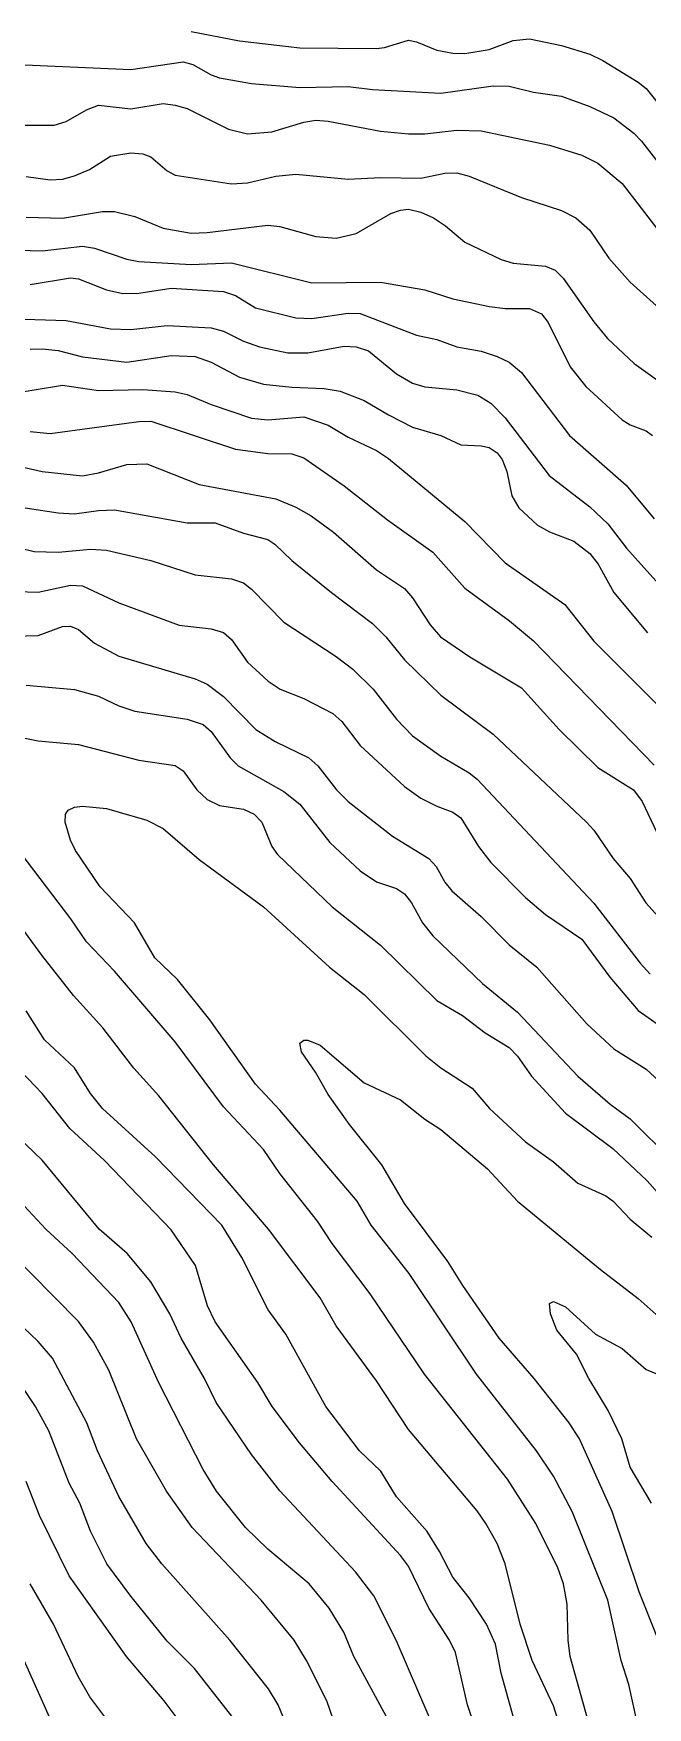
# Model space of a CAD drawing. Extents: x 474277 to 475042, y 254928 to 255625.
# Drawn here: x 474659.84 to 474671.54, y 255528.38 to 255560.23 of the extents above; entities that cross this region are included whole.
import ezdxf

# ---------------------------------------------------------------- set-up
doc = ezdxf.new("R2010")
doc.units = 0
doc.header["$MEASUREMENT"] = 0
doc.layers.add('BaseMapV2_DTM_export_MonNov09090547073261 — entities', color=1, linetype='CONTINUOUS')

msp = doc.modelspace()

# ---------------------------------------------------------------- linework, layer by layer
at = {"layer": 'BaseMapV2_DTM_export_MonNov09090547073261 — entities', "color": 15, "linetype": 'Continuous', "true_color": 0xb7484b}
for points in [[(474662.848, 255560.268, 95.75), (474663.768, 255560.093, 95.75), (474664.919, 255559.96, 95.75), (474666.375, 255559.946, 95.75), (474666.529, 255559.966, 95.75), (474666.989, 255560.107, 95.75), (474667.142, 255560.075, 95.75), (474667.526, 255559.917, 95.75), (474667.832, 255559.858, 95.75), (474668.062, 255559.852, 95.75), (474668.522, 255559.927, 95.75), (474668.982, 255560.101, 95.75), (474669.289, 255560.131, 95.75), (474669.902, 255560.002, 95.75), (474670.439, 255559.835, 95.75), (474670.686, 255559.717, 95.75), (474671.359, 255559.307, 95.75), (474671.513, 255559.184, 95.75), (474672.586, 255557.844, 95.75)], [(474659.398, 255559.645, 96), (474661.698, 255559.549, 96), (474662.695, 255559.69, 96), (474662.883, 255559.641, 96), (474663.232, 255559.443, 96), (474663.385, 255559.389, 96), (474663.998, 255559.277, 96), (474664.919, 255559.205, 96), (474665.839, 255559.222, 96), (474666.299, 255559.169, 96), (474667.602, 255559.099, 96), (474668.599, 255559.233, 96), (474668.906, 255559.231, 96), (474669.366, 255559.113, 96), (474669.902, 255559.041, 96), (474670.439, 255558.843, 96), (474670.899, 255558.626, 96), (474671.275, 255558.337, 96), (474671.425, 255558.184, 96), (474672.509, 255556.789, 96)], [(474659.551, 255558.489, 96.25), (474660.241, 255558.489, 96.25), (474660.471, 255558.557, 96.25), (474660.855, 255558.78, 96.25), (474661.085, 255558.868, 96.25), (474661.698, 255558.801, 96.25), (474662.312, 255558.898, 96.25), (474662.542, 255558.871, 96.25), (474662.772, 255558.802, 96.25), (474663.557, 255558.414, 96.25), (474663.922, 255558.323, 96.25), (474664.382, 255558.359, 96.25), (474664.995, 255558.546, 96.25), (474665.225, 255558.582, 96.25), (474665.455, 255558.565, 96.25), (474666.452, 255558.375, 96.25), (474666.989, 255558.324, 96.25), (474667.295, 255558.325, 96.25), (474667.909, 255558.392, 96.25), (474668.369, 255558.381, 96.25), (474669.672, 255558.106, 96.25), (474670.286, 255557.916, 96.25), (474670.593, 255557.763, 96.25), (474671.053, 255557.377, 96.25), (474671.967, 255556.19, 96.25)], [(474659.705, 255557.511, 96.5), (474660.165, 255557.45, 96.5), (474660.395, 255557.46, 96.5), (474660.625, 255557.522, 96.5), (474660.914, 255557.647, 96.5), (474661.315, 255557.899, 96.5), (474661.698, 255557.962, 96.5), (474661.928, 255557.942, 96.5), (474662.082, 255557.888, 96.5), (474662.388, 255557.618, 96.5), (474662.542, 255557.536, 96.5), (474663.615, 255557.368, 96.5), (474663.922, 255557.392, 96.5), (474664.458, 255557.517, 96.5), (474664.842, 255557.553, 96.5), (474665.839, 255557.46, 96.5), (474666.452, 255557.49, 96.5), (474667.219, 255557.476, 96.5), (474667.679, 255557.577, 96.5), (474667.909, 255557.583, 96.5), (474668.139, 255557.515, 96.5), (474669.136, 255557.111, 96.5), (474669.902, 255556.862, 96.5), (474670.172, 255556.727, 96.5), (474670.439, 255556.491, 96.5), (474670.801, 255555.96, 96.5), (474671.206, 255555.501, 96.5), (474672.15, 255554.657, 96.5)], [(474659.705, 255556.736, 96.75), (474660.395, 255556.715, 96.75), (474661.161, 255556.843, 96.75), (474661.391, 255556.844, 96.75), (474661.775, 255556.749, 96.75), (474662.312, 255556.528, 96.75), (474662.848, 255556.435, 96.75), (474663.155, 255556.446, 96.75), (474664.305, 255556.586, 96.75), (474664.535, 255556.559, 96.75), (474665.225, 255556.372, 96.75), (474665.609, 255556.338, 96.75), (474665.992, 255556.429, 96.75), (474666.653, 255556.804, 96.75), (474666.835, 255556.871, 96.75), (474666.989, 255556.887, 96.75), (474667.219, 255556.835, 96.75), (474667.462, 255556.727, 96.75), (474667.692, 255556.574, 96.75), (474668.062, 255556.261, 96.75), (474668.752, 255555.93, 96.75), (474668.982, 255555.861, 96.75), (474669.596, 255555.802, 96.75), (474669.778, 255555.73, 96.75), (474669.933, 255555.577, 96.75), (474670.516, 255554.746, 96.75), (474670.775, 255554.427, 96.75), (474671.283, 255553.952, 96.75), (474671.973, 255553.459, 96.75)], [(474659.321, 255556.117, 97), (474660.011, 255556.096, 97), (474660.778, 255556.188, 97), (474661.008, 255556.145, 97), (474661.621, 255555.936, 97), (474661.851, 255555.891, 97), (474662.848, 255555.836, 97), (474663.615, 255555.867, 97), (474665.149, 255555.487, 97), (474666.452, 255555.498, 97), (474667.295, 255555.357, 97), (474667.832, 255555.183, 97), (474668.532, 255555.04, 97), (474668.829, 255554.998, 97), (474669.289, 255555.001, 97), (474669.519, 255554.897, 97), (474669.645, 255554.733, 97), (474670.068, 255553.89, 97), (474670.363, 255553.516, 97), (474671.053, 255552.88, 97), (474671.206, 255552.788, 97), (474671.513, 255552.672, 97), (474671.631, 255552.586, 97)], [(474659.781, 255555.458, 97.25), (474660.548, 255555.582, 97.25), (474660.701, 255555.564, 97.25), (474661.238, 255555.353, 97.25), (474661.545, 255555.287, 97.25), (474661.851, 255555.292, 97.25), (474662.465, 255555.383, 97.25), (474663.462, 255555.323, 97.25), (474663.692, 255555.248, 97.25), (474664.075, 255555.011, 97.25), (474664.842, 255554.822, 97.25), (474665.149, 255554.806, 97.25), (474665.839, 255554.913, 97.25), (474666.069, 255554.903, 97.25), (474667.142, 255554.495, 97.25), (474667.526, 255554.407, 97.25), (474667.909, 255554.273, 97.25), (474668.369, 255554.188, 97.25), (474668.676, 255554.086, 97.25), (474668.906, 255553.977, 97.25), (474669.136, 255553.784, 97.25), (474670.051, 255552.586, 97.25), (474671.129, 255551.641, 97.25), (474671.666, 255550.997, 97.25)], [(474659.475, 255554.802, 97.5), (474660.471, 255554.771, 97.5), (474661.315, 255554.613, 97.5), (474661.698, 255554.602, 97.5), (474662.388, 255554.673, 97.5), (474663.232, 255554.632, 97.5), (474663.462, 255554.568, 97.5), (474663.845, 255554.379, 97.5), (474664.152, 255554.267, 97.5), (474664.689, 255554.155, 97.5), (474665.072, 255554.154, 97.5), (474665.762, 255554.281, 97.5), (474665.992, 255554.272, 97.5), (474666.222, 255554.193, 97.5), (474666.759, 255553.756, 97.5), (474667.065, 255553.58, 97.5), (474667.295, 255553.506, 97.5), (474667.909, 255553.453, 97.5), (474668.306, 255553.353, 97.5), (474668.557, 255553.2, 97.5), (474668.829, 255552.918, 97.5), (474669.666, 255551.82, 97.5), (474670.439, 255551.223, 97.5), (474670.781, 255550.9, 97.5), (474671.139, 255550.439, 97.5), (474671.973, 255549.51, 97.5)], [(474659.781, 255554.224, 97.75), (474660.011, 255554.232, 97.75), (474660.317, 255554.197, 97.75), (474660.778, 255554.079, 97.75), (474661.621, 255553.978, 97.75), (474662.465, 255554.105, 97.75), (474662.925, 255554.089, 97.75), (474663.232, 255553.981, 97.75), (474663.768, 255553.694, 97.75), (474664.228, 255553.559, 97.75), (474664.765, 255553.501, 97.75), (474665.379, 255553.479, 97.75), (474665.685, 255553.424, 97.75), (474666.145, 255553.247, 97.75), (474666.605, 255552.973, 97.75), (474667.065, 255552.743, 97.75), (474667.602, 255552.582, 97.75), (474667.986, 255552.404, 97.75), (474668.369, 255552.389, 97.75), (474668.522, 255552.352, 97.75), (474668.676, 255552.254, 97.75), (474668.773, 255552.126, 97.75), (474668.862, 255551.896, 97.75), (474668.953, 255551.436, 97.75), (474669.086, 255551.206, 97.75), (474669.442, 255550.874, 97.75), (474669.672, 255550.748, 97.75), (474670.133, 255550.572, 97.75), (474670.439, 255550.337, 97.75), (474670.596, 255550.133, 97.75), (474670.896, 255549.596, 97.75), (474671.539, 255548.829, 97.75)], [(474659.321, 255553.366, 98), (474660.395, 255553.538, 98), (474661.085, 255553.439, 98), (474661.928, 255553.455, 98), (474662.542, 255553.411, 98), (474662.772, 255553.366, 98), (474663.232, 255553.173, 98), (474663.998, 255552.911, 98), (474664.305, 255552.882, 98), (474664.995, 255552.935, 98), (474665.455, 255552.777, 98), (474665.839, 255552.553, 98), (474666.375, 255552.296, 98), (474666.605, 255552.143, 98), (474668.062, 255550.945, 98), (474668.829, 255550.163, 98), (474669.964, 255549.366, 98), (474670.516, 255548.671, 98), (474672.049, 255547.135, 98)], [(474659.781, 255552.659, 98.25), (474660.165, 255552.622, 98.25), (474661.851, 255552.85, 98.25), (474662.082, 255552.858, 98.25), (474663.692, 255552.32, 98.25), (474664.305, 255552.242, 98.25), (474664.765, 255552.235, 98.25), (474664.995, 255552.155, 98.25), (474665.762, 255551.625, 98.25), (474666.586, 255550.976, 98.25), (474667.449, 255550.365, 98.25), (474668.062, 255549.676, 98.25), (474668.908, 255549.059, 98.25), (474669.368, 255548.676, 98.25), (474671.666, 255546.313, 98.25)], [(474659.091, 255552.107, 98.5), (474660.011, 255551.896, 98.5), (474660.778, 255551.815, 98.5), (474661.085, 255551.872, 98.5), (474661.621, 255552.033, 98.5), (474662.005, 255552.043, 98.5), (474663.002, 255551.648, 98.5), (474664.458, 255551.375, 98.5), (474664.842, 255551.22, 98.5), (474665.136, 255551.053, 98.5), (474665.56, 255550.746, 98.5), (474666.375, 255550.029, 98.5), (474666.911, 255549.673, 98.5), (474667.065, 255549.496, 98.5), (474667.398, 255548.983, 98.5), (474667.597, 255548.753, 98.5), (474668.155, 255548.369, 98.5), (474669.136, 255547.783, 98.5), (474669.855, 255546.989, 98.5), (474670.593, 255546.268, 98.5), (474671.274, 255545.839, 98.5), (474671.436, 255545.619, 98.5), (474671.768, 255544.919, 98.5)], [(474659.398, 255551.248, 98.75), (474660.318, 255551.113, 98.75), (474660.625, 255551.095, 98.75), (474661.085, 255551.159, 98.75), (474661.391, 255551.169, 98.75), (474662.772, 255550.923, 98.75), (474663.308, 255550.921, 98.75), (474663.845, 255550.726, 98.75), (474664.305, 255550.606, 98.75), (474664.443, 255550.516, 98.75), (474664.765, 255550.206, 98.75), (474665.518, 255549.596, 98.75), (474666.299, 255549.008, 98.75), (474666.554, 255548.753, 98.75), (474666.912, 255548.316, 98.75), (474667.602, 255547.643, 98.75), (474668.599, 255546.902, 98.75), (474670.378, 255545.225, 98.75), (474670.517, 255545.072, 98.75), (474670.883, 255544.535, 98.75), (474671.208, 255544.152, 98.75), (474671.508, 255543.692, 98.75), (474672.27, 255542.849, 98.75)], [(474658.324, 255550.749, 99), (474659.858, 255550.379, 99), (474660.318, 255550.364, 99), (474660.931, 255550.421, 99), (474661.238, 255550.399, 99), (474662.082, 255550.204, 99), (474662.925, 255549.93, 99), (474663.615, 255549.856, 99), (474663.845, 255549.778, 99), (474663.998, 255549.659, 99), (474664.612, 255549.031, 99), (474665.609, 255548.378, 99), (474665.924, 255548.139, 99), (474666.314, 255547.756, 99), (474666.759, 255547.185, 99), (474667.065, 255546.867, 99), (474667.602, 255546.481, 99), (474668.139, 255546.166, 99), (474668.292, 255546.046, 99), (474670.516, 255543.685, 99), (474671.399, 255542.542, 99), (474671.589, 255542.337, 99)], [(474659.321, 255549.621, 99.25), (474659.935, 255549.6, 99.25), (474660.548, 255549.737, 99.25), (474660.778, 255549.724, 99.25), (474661.468, 255549.398, 99.25), (474662.618, 255548.975, 99.25), (474663.232, 255548.905, 99.25), (474663.462, 255548.833, 99.25), (474663.615, 255548.701, 99.25), (474663.922, 255548.268, 99.25), (474664.317, 255547.909, 99.25), (474664.543, 255547.756, 99.25), (474664.995, 255547.578, 99.25), (474665.545, 255547.296, 99.25), (474665.719, 255547.142, 99.25), (474666.064, 255546.682, 99.25), (474666.912, 255545.907, 99.25), (474667.224, 255545.686, 99.25), (474667.526, 255545.53, 99.25), (474667.832, 255545.419, 99.25), (474667.986, 255545.306, 99.25), (474668.319, 255544.765, 99.25), (474668.552, 255544.459, 99.25), (474669.212, 255543.794, 99.25), (474669.596, 255543.469, 99.25), (474670.288, 255543.002, 99.25), (474670.823, 255542.276, 99.25), (474671.359, 255541.641, 99.25), (474671.973, 255541.212, 99.25)], [(474659.475, 255548.764, 99.5), (474659.935, 255548.779, 99.5), (474660.395, 255548.951, 99.5), (474660.548, 255548.958, 99.5), (474660.701, 255548.89, 99.5), (474661.008, 255548.631, 99.5), (474661.468, 255548.383, 99.5), (474662.925, 255547.952, 99.5), (474663.155, 255547.852, 99.5), (474663.462, 255547.617, 99.5), (474664.082, 255546.989, 99.5), (474664.445, 255546.759, 99.5), (474665.089, 255546.452, 99.5), (474665.258, 255546.299, 99.5), (474665.617, 255545.839, 99.5), (474665.839, 255545.62, 99.5), (474666.682, 255544.959, 99.5), (474667.372, 255544.535, 99.5), (474667.512, 255544.382, 99.5), (474667.679, 255544.087, 99.5), (474667.812, 255543.922, 99.5), (474668.369, 255543.429, 99.5), (474668.906, 255542.893, 99.5), (474669.428, 255542.465, 99.5), (474670.38, 255541.392, 99.5), (474670.899, 255540.914, 99.5), (474671.513, 255540.528, 99.5), (474671.905, 255540.165, 99.5)], [(474659.705, 255547.832, 99.75), (474660.625, 255547.75, 99.75), (474661.085, 255547.626, 99.75), (474661.468, 255547.441, 99.75), (474661.775, 255547.341, 99.75), (474662.772, 255547.187, 99.75), (474663.078, 255547.084, 99.75), (474663.232, 255546.952, 99.75), (474663.59, 255546.452, 99.75), (474663.741, 255546.299, 99.75), (474664.612, 255545.811, 99.75), (474664.919, 255545.571, 99.75), (474665.489, 255544.842, 99.75), (474666.069, 255544.298, 99.75), (474666.375, 255544.089, 99.75), (474666.759, 255543.967, 99.75), (474666.912, 255543.865, 99.75), (474667.045, 255543.692, 99.75), (474667.256, 255543.309, 99.75), (474667.449, 255543.066, 99.75), (474668.393, 255542.158, 99.75), (474669.059, 255541.614, 99.75), (474670.209, 255540.391, 99.75), (474670.826, 255539.858, 99.75), (474671.206, 255539.579, 99.75), (474672.015, 255538.785, 99.75)], [(474659.551, 255546.848, 100), (474659.935, 255546.774, 100), (474660.701, 255546.703, 100), (474661.851, 255546.408, 100), (474662.542, 255546.303, 100), (474662.695, 255546.2, 100), (474662.959, 255545.839, 100), (474663.155, 255545.658, 100), (474663.385, 255545.544, 100), (474663.845, 255545.472, 100), (474664.047, 255545.379, 100), (474664.192, 255545.225, 100), (474664.383, 255544.765, 100), (474664.494, 255544.612, 100), (474665.532, 255543.617, 100), (474666.452, 255542.888, 100), (474667.526, 255541.835, 100), (474668.017, 255541.545, 100), (474668.446, 255541.217, 100), (474668.906, 255540.939, 100), (474669.059, 255540.775, 100), (474669.326, 255540.395, 100), (474669.979, 255539.69, 100), (474670.878, 255539.015, 100), (474671.532, 255538.401, 100), (474671.973, 255537.901, 100)], [(474671.336, 255528.127, 100.25), (474671.181, 255528.817, 100.25), (474671.034, 255529.277, 100.25), (474670.782, 255530.427, 100.25), (474670.101, 255532.114, 100.25), (474669.749, 255532.782, 100.25), (474669.421, 255533.264, 100.25), (474668.284, 255534.721, 100.25), (474666.997, 255536.638, 100.25), (474666.274, 255537.558, 100.25), (474666.01, 255538.018, 100.25), (474664.535, 255539.744, 100.25), (474664.076, 255540.242, 100.25), (474663.201, 255541.468, 100.25), (474662.585, 255542.235, 100.25), (474662.158, 255542.648, 100.25), (474661.766, 255543.309, 100.25), (474661.116, 255543.999, 100.25), (474660.645, 255544.689, 100.25), (474660.548, 255544.883, 100.25), (474660.447, 255545.225, 100.25), (474660.455, 255545.379, 100.25), (474660.509, 255545.456, 100.25), (474660.625, 255545.51, 100.25), (474660.778, 255545.531, 100.25), (474661.238, 255545.488, 100.25), (474662.005, 255545.266, 100.25), (474662.312, 255545.104, 100.25), (474663.002, 255544.519, 100.25), (474664.228, 255543.616, 100.25), (474665.485, 255542.465, 100.25), (474666.145, 255541.945, 100.25), (474667.317, 255540.778, 100.25), (474667.602, 255540.552, 100.25), (474668.197, 255540.165, 100.25), (474668.532, 255539.781, 100.25), (474669.212, 255539.144, 100.25), (474669.749, 255538.761, 100.25), (474670.209, 255538.357, 100.25), (474670.746, 255538.114, 100.25), (474670.886, 255538.018, 100.25), (474671.206, 255537.672, 100.25), (474671.623, 255537.328, 100.25)], [(474670.405, 255528.127, 100), (474670.066, 255529.354, 100), (474670.025, 255529.66, 100), (474670.008, 255530.35, 100), (474669.94, 255530.734, 100), (474669.828, 255531.04, 100), (474669.409, 255531.884, 100), (474668.874, 255532.727, 100), (474667.293, 255534.721, 100), (474666.259, 255536.254, 100), (474665.532, 255537.209, 100), (474665.253, 255537.635, 100), (474664.535, 255538.539, 100), (474664.228, 255539.001, 100), (474663.462, 255539.813, 100), (474662.542, 255541.047, 100), (474661.391, 255542.392, 100), (474660.855, 255542.95, 100), (474660.556, 255543.385, 100), (474659.386, 255544.919, 100)], [(474670.129, 255527.207, 99.75), (474669.749, 255528.414, 99.75), (474669.341, 255529.277, 99.75), (474669.111, 255529.967, 99.75), (474668.829, 255531.117, 99.75), (474668.674, 255531.5, 99.75), (474668.458, 255531.884, 99.75), (474668.292, 255532.125, 99.75), (474666.989, 255533.671, 99.75), (474666.375, 255534.599, 99.75), (474665.611, 255535.641, 99.75), (474665.302, 255536.178, 99.75), (474664.319, 255537.481, 99.75), (474663.275, 255538.708, 99.75), (474662.235, 255540.019, 99.75), (474661.754, 255540.548, 99.75), (474661.164, 255541.315, 99.75), (474660.61, 255541.928, 99.75), (474660.003, 255542.695, 99.75), (474659.244, 255543.735, 99.75)], [(474669.059, 255527.917, 99.5), (474668.752, 255529.038, 99.5), (474668.645, 255529.584, 99.5), (474668.471, 255529.967, 99.5), (474668.139, 255530.469, 99.5), (474667.832, 255530.859, 99.5), (474667.579, 255531.347, 99.5), (474667.339, 255531.73, 99.5), (474666.759, 255532.393, 99.5), (474666.459, 255532.881, 99.5), (474666.051, 255533.264, 99.5), (474665.415, 255534.107, 99.5), (474664.649, 255535.488, 99.5), (474664.314, 255535.948, 99.5), (474663.811, 255536.944, 99.5), (474663.434, 255537.558, 99.5), (474662.172, 255538.861, 99.5), (474661.159, 255539.781, 99.5), (474660.931, 255540.062, 99.5), (474660.625, 255540.55, 99.5), (474660.054, 255541.085, 99.5), (474659.705, 255541.639, 99.5)], [(474671.714, 255529.737, 100.5), (474671.379, 255530.58, 100.5), (474670.867, 255532.114, 100.5), (474670.245, 255533.494, 100.5), (474670.048, 255533.801, 100.5), (474669.378, 255534.644, 100.5), (474668.713, 255535.411, 100.5), (474668.021, 255536.408, 100.5), (474667.736, 255536.868, 100.5), (474666.912, 255537.973, 100.5), (474666.479, 255538.708, 100.5), (474665.86, 255539.475, 100.5), (474665.455, 255540.048, 100.5), (474665.215, 255540.472, 100.5), (474664.946, 255540.855, 100.5), (474664.919, 255541.021, 100.5), (474664.995, 255541.08, 100.5), (474665.072, 255541.076, 100.5), (474665.302, 255540.983, 100.5), (474666.145, 255540.266, 100.5), (474666.835, 255539.941, 100.5), (474667.295, 255539.578, 100.5), (474667.602, 255539.378, 100.5), (474668.49, 255538.631, 100.5), (474669.059, 255538.018, 100.5), (474670.64, 255536.714, 100.5), (474671.359, 255536.164, 100.5), (474671.819, 255535.756, 100.5)], [(474668.397, 255527.59, 99.25), (474668.111, 255528.433, 99.25), (474667.881, 255529.43, 99.25), (474667.766, 255529.66, 99.25), (474667.372, 255530.274, 99.25), (474666.989, 255531.069, 99.25), (474666.835, 255531.271, 99.25), (474665.532, 255532.683, 99.25), (474664.908, 255533.417, 99.25), (474664.389, 255534.107, 99.25), (474664.119, 255534.567, 99.25), (474663.302, 255535.718, 99.25), (474663.162, 255536.024, 99.25), (474662.928, 255536.791, 99.25), (474662.465, 255537.47, 99.25), (474661.204, 255538.785, 99.25), (474660.54, 255539.398, 99.25), (474660.011, 255540.067, 99.25), (474659.475, 255540.621, 99.25)], [(474667.378, 255528.203, 99), (474666.75, 255529.66, 99), (474666.325, 255530.504, 99), (474665.978, 255530.964, 99), (474664.535, 255532.506, 99), (474663.998, 255533.195, 99), (474663.327, 255534.184, 99), (474663.1, 255534.644, 99), (474662.655, 255535.411, 99), (474662.444, 255535.871, 99), (474662.082, 255536.483, 99), (474661.629, 255537.021, 99), (474661.097, 255537.481, 99), (474660.011, 255538.793, 99), (474659.091, 255539.67, 99)], [(474666.566, 255528.203, 98.75), (474665.947, 255529.354, 98.75), (474665.753, 255529.814, 98.75), (474665.476, 255530.274, 98.75), (474665.096, 255530.734, 98.75), (474664.305, 255531.397, 98.75), (474663.885, 255531.807, 98.75), (474663.331, 255532.497, 98.75), (474663.078, 255532.911, 98.75), (474662.235, 255534.559, 98.75), (474661.708, 255535.718, 98.75), (474661.468, 255536.089, 98.75), (474660.583, 255537.021, 98.75), (474660.08, 255537.481, 98.75), (474659.586, 255538.018, 98.75)], [(474665.615, 255527.973, 98.5), (474665.431, 255528.51, 98.5), (474665.047, 255529.277, 98.5), (474664.812, 255529.66, 98.5), (474664.178, 255530.427, 98.5), (474662.864, 255531.807, 98.5), (474662.381, 255532.497, 98.5), (474661.806, 255533.494, 98.5), (474661.281, 255534.798, 98.5), (474660.988, 255535.334, 98.5), (474660.701, 255535.728, 98.5), (474659.321, 255537.13, 98.5)], [(474664.788, 255527.743, 98.25), (474664.504, 255528.433, 98.25), (474664.322, 255528.74, 98.25), (474663.582, 255529.66, 98.25), (474662.292, 255531.117, 98.25), (474661.991, 255531.5, 98.25), (474661.468, 255532.395, 98.25), (474661.066, 255533.264, 98.25), (474660.864, 255533.801, 98.25), (474660.21, 255535.028, 98.25), (474659.935, 255535.348, 98.25), (474658.975, 255536.254, 98.25)], [(474671.613, 255532.267, 100.75), (474671.208, 255532.957, 100.75), (474671.049, 255533.494, 100.75), (474670.787, 255534.031, 100.75), (474670.419, 255534.644, 100.75), (474670.183, 255535.104, 100.75), (474669.81, 255535.564, 100.75), (474669.689, 255535.871, 100.75), (474669.672, 255536.066, 100.75), (474669.749, 255536.107, 100.75), (474669.979, 255536.002, 100.75), (474670.545, 255535.488, 100.75), (474671.053, 255535.21, 100.75), (474671.513, 255534.813, 100.75), (474671.973, 255534.624, 100.75)], [(474663.692, 255528.129, 98), (474662.911, 255529.123, 98), (474662.388, 255529.642, 98), (474661.698, 255530.5, 98), (474661.245, 255531.117, 98), (474660.931, 255531.735, 98), (474660.73, 255532.267, 98), (474660.527, 255532.651, 98), (474660.138, 255533.647, 98), (474659.882, 255534.107, 98), (474659.58, 255534.567, 98)], [(474662.676, 255528.05, 97.75), (474662.332, 255528.51, 97.75), (474661.614, 255529.354, 97.75), (474660.525, 255530.887, 97.75), (474659.959, 255532.037, 97.75), (474659.705, 255532.685, 97.75)], [(474661.375, 255527.973, 97.5), (474660.921, 255528.587, 97.5), (474660.698, 255528.97, 97.5), (474660.227, 255529.967, 97.5), (474659.781, 255530.738, 97.5)], [(474660.184, 255528.127, 97.25), (474659.667, 255529.277, 97.25)]]:
    msp.add_polyline3d(points, dxfattribs=at)

doc.saveas('drawing.dxf')
